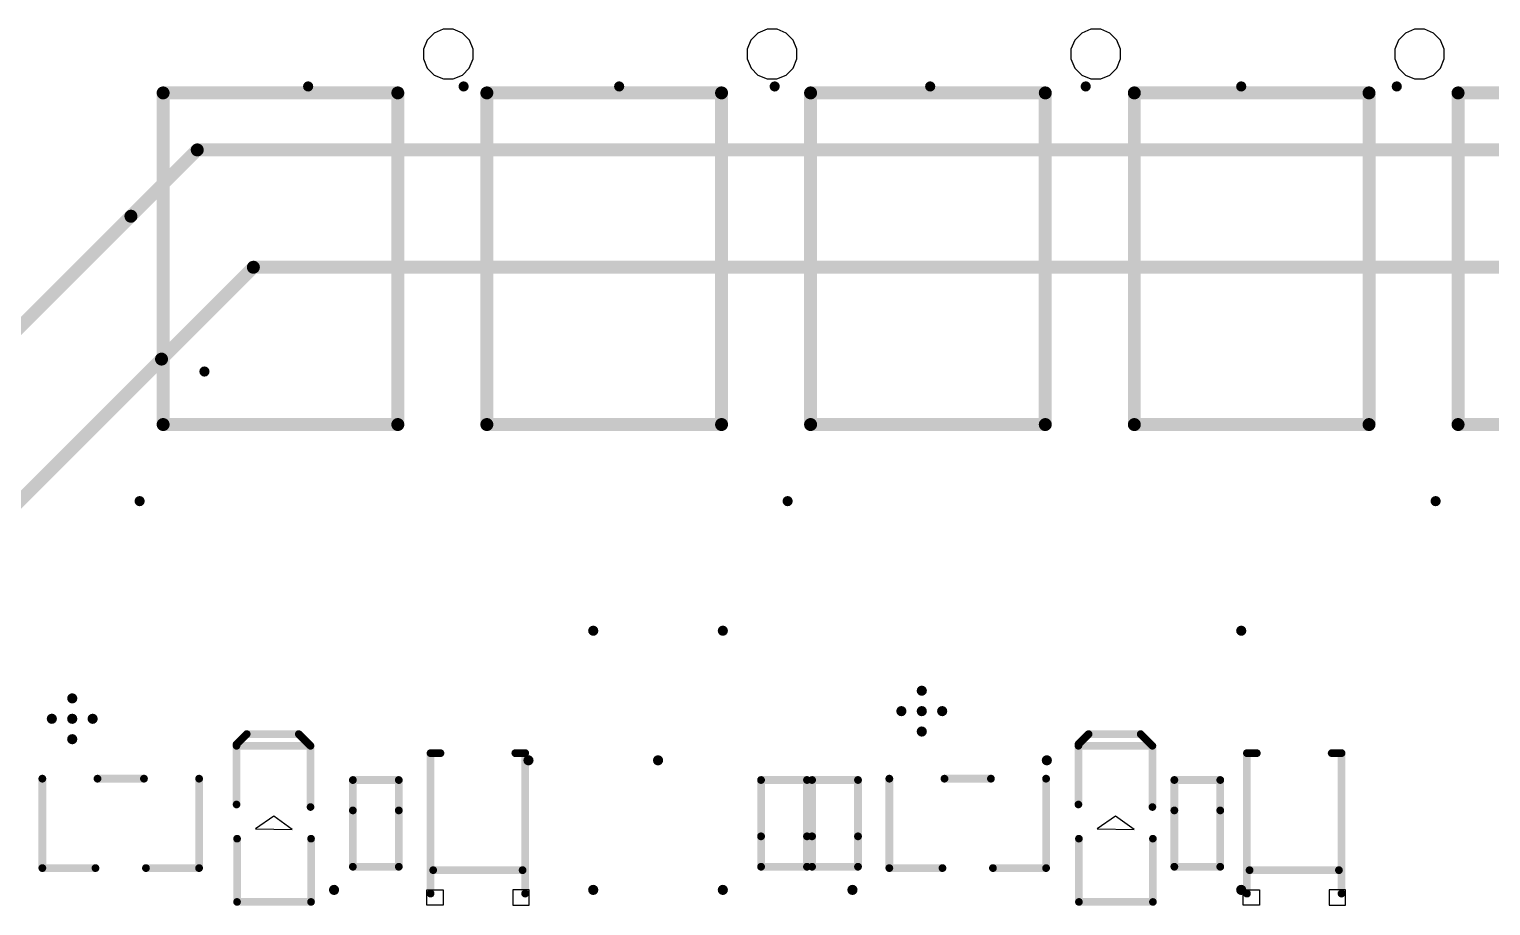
# Model space of a CAD drawing. Header units: millimetres. Extents: x 0 to 138, y -1 to 106.
# Drawn here: x 49.51 to 78.15, y 38.59 to 55.77 of the extents above; entities that cross this region are included whole.
import ezdxf

# ---------------------------------------------------------------- set-up
doc = ezdxf.new("R2010")
doc.units = ezdxf.units.MM
for name, color, linetype in [('KeepOutLayer', 6, 'Continuous'), ('TopOverlay', 2, 'Continuous'), ('ViaHoleLayer', 16, 'Continuous')]:
    doc.layers.add(name, color=color, linetype=linetype)

# ---------------------------------------------------------------- blocks, each defined once
blk = doc.blocks.new('SOP_4_L6_5_W4_6_P2_54_LS10_2_TL_51')
at = {"layer": 'TopOverlay'}
for p, q in [((-4.032999299999998, 3.78965206), (-4.21166798, 3.71598698)), ((-3.839738319999999, 3.7894006), (-4.032999299999998, 3.78965206)), ((-3.66126268, 3.715268159999999), (-3.839738319999999, 3.7894006)), ((-4.34859176, 3.57959914), (-4.42295534, 3.40122002)), ((-4.21166798, 3.71598698), (-4.34859176, 3.57959914)), ((-3.52469704, 3.57852218), (-3.66126268, 3.715268159999999)), ((-3.45079574, 3.39995002), (-3.52469704, 3.57852218)), ((-4.42295534, 3.40122002), (-4.42320934, 3.3045908)), ((-4.42320934, 3.3045908), (-4.423206799999999, 3.3045908)), ((-4.423206799999999, 3.3020508), (-4.42320934, 3.30204826)), ((-4.42320934, 3.30204826), (-4.42295534, 3.20541904)), ((-4.423206799999999, 3.3045908), (-4.423206799999999, 3.3020508)), ((-4.42295534, 3.20541904), (-4.34859176, 3.02703992)), ((-3.52469704, 3.02811688), (-3.45079574, 3.20668904)), ((-3.45079574, 3.20668904), (-3.45079574, 3.39995002)), ((-4.34859176, 3.02703992), (-4.21166798, 2.89065208)), ((-4.21166798, 2.89065208), (-4.032999299999998, 2.816987)), ((-3.839738319999999, 2.81723846), (-3.66126268, 2.8913709)), ((-3.66126268, 2.8913709), (-3.52469704, 3.02811688)), ((-4.032999299999998, 2.816987), (-3.839738319999999, 2.81723846))]:
    blk.add_line(p, q, dxfattribs=at)
at = {"layer": 'TopOverlay', "const_width": 0.254}
for points in [[(-3.175, -2.2859492), (-3.175, 2.3139654)], [(3.324885399999999, 2.3139654), (-3.175, 2.3139654)], [(3.324885399999999, -2.2859492), (3.324885399999999, 2.3139654)], [(3.324885399999999, -2.2859492), (-3.175, -2.2859492)]]:
    blk.add_lwpolyline(points, dxfattribs=at)
at = {"layer": 'TopOverlay', "const_width": 0.127}
for points in [[(-3.2385, 2.3139654, 1), (-3.1115, 2.3139654, 1)], [(-3.2385, 2.3139654, 1), (-3.1115, 2.3139654, 1)], [(3.2613854, 2.3139654, 1), (3.3883854, 2.3139654, 1)], [(3.2613854, 2.3139654, 1), (3.3883854, 2.3139654, 1)], [(-3.2385, -2.2859492, 1), (-3.1115, -2.2859492, 1)], [(-3.2385, -2.2859492, 1), (-3.1115, -2.2859492, 1)], [(3.2613854, -2.2859492, 1), (3.3883854, -2.2859492, 1)], [(3.2613854, -2.2859492, 1), (3.3883854, -2.2859492, 1)]]:
    blk.add_lwpolyline(points, format="xyb", close=True, dxfattribs=at)
blk = doc.blocks.new('SOP_4_L6_5_W4_6_P2_54_LS10_2_TL_52')
at = {"layer": 'TopOverlay'}
for p, q in [((-4.032999299999998, 3.78965206), (-4.21166798, 3.71598698)), ((-3.839738319999999, 3.7894006), (-4.032999299999998, 3.78965206)), ((-3.66126268, 3.715268159999999), (-3.839738319999999, 3.7894006)), ((-4.34859176, 3.57959914), (-4.42295534, 3.40122002)), ((-4.21166798, 3.71598698), (-4.34859176, 3.57959914)), ((-3.52469704, 3.57852218), (-3.66126268, 3.715268159999999)), ((-3.45079574, 3.39995002), (-3.52469704, 3.57852218)), ((-4.42295534, 3.40122002), (-4.42320934, 3.3045908)), ((-4.42320934, 3.3045908), (-4.423206799999999, 3.3045908)), ((-4.423206799999999, 3.3020508), (-4.42320934, 3.30204826)), ((-4.42320934, 3.30204826), (-4.42295534, 3.20541904)), ((-4.423206799999999, 3.3045908), (-4.423206799999999, 3.3020508)), ((-4.42295534, 3.20541904), (-4.34859176, 3.02703992)), ((-3.52469704, 3.02811688), (-3.45079574, 3.20668904)), ((-3.45079574, 3.20668904), (-3.45079574, 3.39995002)), ((-4.34859176, 3.02703992), (-4.21166798, 2.89065208)), ((-4.21166798, 2.89065208), (-4.032999299999998, 2.816987)), ((-3.839738319999999, 2.81723846), (-3.66126268, 2.8913709)), ((-3.66126268, 2.8913709), (-3.52469704, 3.02811688)), ((-4.032999299999998, 2.816987), (-3.839738319999999, 2.81723846))]:
    blk.add_line(p, q, dxfattribs=at)
at = {"layer": 'TopOverlay', "const_width": 0.254}
for points in [[(3.324885399999999, 2.3139654), (-3.175, 2.3139654)], [(-3.175, -2.2859492), (-3.175, 2.3139654)], [(3.324885399999999, -2.2859492), (3.324885399999999, 2.3139654)], [(3.324885399999999, -2.2859492), (-3.175, -2.2859492)]]:
    blk.add_lwpolyline(points, dxfattribs=at)
at = {"layer": 'TopOverlay', "const_width": 0.127}
for points in [[(-3.2385, 2.3139654, 1), (-3.1115, 2.3139654, 1)], [(-3.2385, 2.3139654, 1), (-3.1115, 2.3139654, 1)], [(3.2613854, 2.3139654, 1), (3.3883854, 2.3139654, 1)], [(3.2613854, 2.3139654, 1), (3.3883854, 2.3139654, 1)], [(-3.2385, -2.2859492, 1), (-3.1115, -2.2859492, 1)], [(-3.2385, -2.2859492, 1), (-3.1115, -2.2859492, 1)], [(3.2613854, -2.2859492, 1), (3.3883854, -2.2859492, 1)], [(3.2613854, -2.2859492, 1), (3.3883854, -2.2859492, 1)]]:
    blk.add_lwpolyline(points, format="xyb", close=True, dxfattribs=at)
blk = doc.blocks.new('SOP_4_L6_5_W4_6_P2_54_LS10_2_TL_53')
at = {"layer": 'TopOverlay'}
for p, q in [((-4.032999299999998, 3.78965206), (-4.21166798, 3.71598698)), ((-3.839738319999999, 3.7894006), (-4.032999299999998, 3.78965206)), ((-3.66126268, 3.715268159999999), (-3.839738319999999, 3.7894006)), ((-4.34859176, 3.57959914), (-4.42295534, 3.40122002)), ((-4.21166798, 3.71598698), (-4.34859176, 3.57959914)), ((-3.52469704, 3.57852218), (-3.66126268, 3.715268159999999)), ((-3.45079574, 3.39995002), (-3.52469704, 3.57852218)), ((-4.42295534, 3.40122002), (-4.42320934, 3.3045908)), ((-4.42320934, 3.3045908), (-4.423206799999999, 3.3045908)), ((-4.423206799999999, 3.3020508), (-4.42320934, 3.30204826)), ((-4.42320934, 3.30204826), (-4.42295534, 3.20541904)), ((-4.423206799999999, 3.3045908), (-4.423206799999999, 3.3020508)), ((-4.42295534, 3.20541904), (-4.34859176, 3.02703992)), ((-3.52469704, 3.02811688), (-3.45079574, 3.20668904)), ((-3.45079574, 3.20668904), (-3.45079574, 3.39995002)), ((-4.34859176, 3.02703992), (-4.21166798, 2.89065208)), ((-4.21166798, 2.89065208), (-4.032999299999998, 2.816987)), ((-3.839738319999999, 2.81723846), (-3.66126268, 2.8913709)), ((-3.66126268, 2.8913709), (-3.52469704, 3.02811688)), ((-4.032999299999998, 2.816987), (-3.839738319999999, 2.81723846))]:
    blk.add_line(p, q, dxfattribs=at)
at = {"layer": 'TopOverlay', "const_width": 0.254}
for points in [[(3.324885399999999, 2.3139654), (-3.175, 2.3139654)], [(-3.175, -2.2859492), (-3.175, 2.3139654)], [(3.324885399999999, -2.2859492), (3.324885399999999, 2.3139654)], [(3.324885399999999, -2.2859492), (-3.175, -2.2859492)]]:
    blk.add_lwpolyline(points, dxfattribs=at)
at = {"layer": 'TopOverlay', "const_width": 0.127}
for points in [[(-3.2385, 2.3139654, 1), (-3.1115, 2.3139654, 1)], [(-3.2385, 2.3139654, 1), (-3.1115, 2.3139654, 1)], [(3.2613854, 2.3139654, 1), (3.3883854, 2.3139654, 1)], [(3.2613854, 2.3139654, 1), (3.3883854, 2.3139654, 1)], [(-3.2385, -2.2859492, 1), (-3.1115, -2.2859492, 1)], [(-3.2385, -2.2859492, 1), (-3.1115, -2.2859492, 1)], [(3.2613854, -2.2859492, 1), (3.3883854, -2.2859492, 1)], [(3.2613854, -2.2859492, 1), (3.3883854, -2.2859492, 1)]]:
    blk.add_lwpolyline(points, format="xyb", close=True, dxfattribs=at)
blk = doc.blocks.new('SOP_4_L6_5_W4_6_P2_54_LS10_2_TL_54')
at = {"layer": 'TopOverlay'}
for p, q in [((-4.032999299999998, 3.78965206), (-4.21166798, 3.71598698)), ((-3.839738319999999, 3.7894006), (-4.032999299999998, 3.78965206)), ((-3.66126268, 3.715268159999999), (-3.839738319999999, 3.7894006)), ((-4.34859176, 3.57959914), (-4.42295534, 3.40122002)), ((-4.21166798, 3.71598698), (-4.34859176, 3.57959914)), ((-3.52469704, 3.57852218), (-3.66126268, 3.715268159999999)), ((-3.45079574, 3.39995002), (-3.52469704, 3.57852218)), ((-4.42295534, 3.40122002), (-4.42320934, 3.3045908)), ((-4.42320934, 3.3045908), (-4.423206799999999, 3.3045908)), ((-4.423206799999999, 3.3020508), (-4.42320934, 3.30204826)), ((-4.42320934, 3.30204826), (-4.42295534, 3.20541904)), ((-4.423206799999999, 3.3045908), (-4.423206799999999, 3.3020508)), ((-4.42295534, 3.20541904), (-4.34859176, 3.02703992)), ((-3.52469704, 3.02811688), (-3.45079574, 3.20668904)), ((-3.45079574, 3.20668904), (-3.45079574, 3.39995002)), ((-4.34859176, 3.02703992), (-4.21166798, 2.89065208)), ((-4.21166798, 2.89065208), (-4.032999299999998, 2.816987)), ((-3.839738319999999, 2.81723846), (-3.66126268, 2.8913709)), ((-3.66126268, 2.8913709), (-3.52469704, 3.02811688)), ((-4.032999299999998, 2.816987), (-3.839738319999999, 2.81723846))]:
    blk.add_line(p, q, dxfattribs=at)
at = {"layer": 'TopOverlay', "const_width": 0.254}
for points in [[(3.324885399999999, 2.3139654), (-3.175, 2.3139654)], [(-3.175, -2.2859492), (-3.175, 2.3139654)], [(3.324885399999999, -2.2859492), (3.324885399999999, 2.3139654)], [(3.324885399999999, -2.2859492), (-3.175, -2.2859492)]]:
    blk.add_lwpolyline(points, dxfattribs=at)
at = {"layer": 'TopOverlay', "const_width": 0.127}
for points in [[(-3.2385, 2.3139654, 1), (-3.1115, 2.3139654, 1)], [(-3.2385, 2.3139654, 1), (-3.1115, 2.3139654, 1)], [(3.2613854, 2.3139654, 1), (3.3883854, 2.3139654, 1)], [(3.2613854, 2.3139654, 1), (3.3883854, 2.3139654, 1)], [(-3.2385, -2.2859492, 1), (-3.1115, -2.2859492, 1)], [(-3.2385, -2.2859492, 1), (-3.1115, -2.2859492, 1)], [(3.2613854, -2.2859492, 1), (3.3883854, -2.2859492, 1)], [(3.2613854, -2.2859492, 1), (3.3883854, -2.2859492, 1)]]:
    blk.add_lwpolyline(points, format="xyb", close=True, dxfattribs=at)
blk = doc.blocks.new('SOP_4_L6_5_W4_6_P2_54_LS10_2_TL_55')
at = {"layer": 'TopOverlay'}
for p, q in [((-4.032999299999998, 3.78965206), (-4.21166798, 3.71598698)), ((-3.839738319999999, 3.7894006), (-4.032999299999998, 3.78965206)), ((-3.66126268, 3.715268159999999), (-3.839738319999999, 3.7894006)), ((-4.34859176, 3.57959914), (-4.42295534, 3.40122002)), ((-4.21166798, 3.71598698), (-4.34859176, 3.57959914)), ((-3.52469704, 3.57852218), (-3.66126268, 3.715268159999999)), ((-3.45079574, 3.39995002), (-3.52469704, 3.57852218)), ((-4.42295534, 3.40122002), (-4.42320934, 3.3045908)), ((-4.42320934, 3.3045908), (-4.423206799999999, 3.3045908)), ((-4.423206799999999, 3.3020508), (-4.42320934, 3.30204826)), ((-4.42320934, 3.30204826), (-4.42295534, 3.20541904)), ((-4.423206799999999, 3.3045908), (-4.423206799999999, 3.3020508)), ((-4.42295534, 3.20541904), (-4.34859176, 3.02703992)), ((-3.52469704, 3.02811688), (-3.45079574, 3.20668904)), ((-3.45079574, 3.20668904), (-3.45079574, 3.39995002)), ((-4.34859176, 3.02703992), (-4.21166798, 2.89065208)), ((-4.21166798, 2.89065208), (-4.032999299999998, 2.816987)), ((-3.839738319999999, 2.81723846), (-3.66126268, 2.8913709)), ((-3.66126268, 2.8913709), (-3.52469704, 3.02811688)), ((-4.032999299999998, 2.816987), (-3.839738319999999, 2.81723846))]:
    blk.add_line(p, q, dxfattribs=at)
at = {"layer": 'TopOverlay', "const_width": 0.254}
for points in [[(-3.175, -2.2859492), (-3.175, 2.3139654)], [(3.324885399999999, 2.3139654), (-3.175, 2.3139654)], [(3.324885399999999, -2.2859492), (3.324885399999999, 2.3139654)], [(3.324885399999999, -2.2859492), (-3.175, -2.2859492)]]:
    blk.add_lwpolyline(points, dxfattribs=at)
at = {"layer": 'TopOverlay', "const_width": 0.127}
for points in [[(-3.2385, 2.3139654, 1), (-3.1115, 2.3139654, 1)], [(-3.2385, 2.3139654, 1), (-3.1115, 2.3139654, 1)], [(3.2613854, 2.3139654, 1), (3.3883854, 2.3139654, 1)], [(3.2613854, 2.3139654, 1), (3.3883854, 2.3139654, 1)], [(-3.2385, -2.2859492, 1), (-3.1115, -2.2859492, 1)], [(-3.2385, -2.2859492, 1), (-3.1115, -2.2859492, 1)], [(3.2613854, -2.2859492, 1), (3.3883854, -2.2859492, 1)], [(3.2613854, -2.2859492, 1), (3.3883854, -2.2859492, 1)]]:
    blk.add_lwpolyline(points, format="xyb", close=True, dxfattribs=at)
blk = doc.blocks.new('R0402_68')
at = {"layer": 'TopOverlay', "const_width": 0.1524}
for points in [[(-0.84987638, 0.4499584599999999), (-0.84987638, -0.44987718)], [(-0.84987638, 0.4499584599999999), (-0.25395682, 0.4499584599999999)], [(-0.25395682, 0.4499584599999999), (0.84996274, 0.4499584599999999)], [(0.84996274, 0.4499584599999999), (0.84996274, -0.45003974)], [(-0.84987638, -0.44987718), (-0.84971382, -0.45003974)], [(-0.84987638, -0.44987718), (-0.25395682, -0.44987718)], [(-0.25395682, -0.44987718), (0.84996274, -0.44987718)]]:
    blk.add_lwpolyline(points, dxfattribs=at)
at = {"layer": 'TopOverlay', "const_width": 0.0762}
for points in [[(-0.88797638, 0.4499584599999999, 1), (-0.81177638, 0.4499584599999999, 1)], [(-0.88797638, 0.4499584599999999, 1), (-0.81177638, 0.4499584599999999, 1)], [(-0.29205682, 0.4499584599999999, 1), (-0.21585682, 0.4499584599999999, 1)], [(-0.29205682, 0.4499584599999999, 1), (-0.21585682, 0.4499584599999999, 1)], [(0.81186274, 0.4499584599999999, 1), (0.8880627399999999, 0.4499584599999999, 1)], [(0.81186274, 0.4499584599999999, 1), (0.8880627399999999, 0.4499584599999999, 1)], [(-0.88797638, -0.44987718, 1), (-0.81177638, -0.44987718, 1)], [(-0.88797638, -0.44987718, 1), (-0.81177638, -0.44987718, 1)], [(-0.88797638, -0.44987718, 1), (-0.81177638, -0.44987718, 1)], [(-0.88781382, -0.45003974, 1), (-0.8116138199999999, -0.45003974, 1)], [(-0.29205682, -0.44987718, 1), (-0.21585682, -0.44987718, 1)], [(-0.29205682, -0.44987718, 1), (-0.21585682, -0.44987718, 1)], [(0.81186274, -0.44987718, 1), (0.8880627399999999, -0.44987718, 1)], [(0.81186274, -0.45003974, 1), (0.8880627399999999, -0.45003974, 1)]]:
    blk.add_lwpolyline(points, format="xyb", close=True, dxfattribs=at)
blk = doc.blocks.new('R0402_70')
at = {"layer": 'TopOverlay', "const_width": 0.1524}
for points in [[(-0.84987638, 0.4499584599999999), (-0.84987638, -0.44987718)], [(-0.84987638, 0.4499584599999999), (-0.25395682, 0.4499584599999999)], [(-0.25395682, 0.4499584599999999), (0.84996274, 0.4499584599999999)], [(0.84996274, 0.4499584599999999), (0.84996274, -0.45003974)], [(-0.84987638, -0.44987718), (-0.84971382, -0.45003974)], [(-0.84987638, -0.44987718), (-0.25395682, -0.44987718)], [(-0.25395682, -0.44987718), (0.84996274, -0.44987718)]]:
    blk.add_lwpolyline(points, dxfattribs=at)
at = {"layer": 'TopOverlay', "const_width": 0.0762}
for points in [[(-0.88797638, 0.4499584599999999, 1), (-0.81177638, 0.4499584599999999, 1)], [(-0.88797638, 0.4499584599999999, 1), (-0.81177638, 0.4499584599999999, 1)], [(-0.29205682, 0.4499584599999999, 1), (-0.21585682, 0.4499584599999999, 1)], [(-0.29205682, 0.4499584599999999, 1), (-0.21585682, 0.4499584599999999, 1)], [(0.81186274, 0.4499584599999999, 1), (0.8880627399999999, 0.4499584599999999, 1)], [(0.81186274, 0.4499584599999999, 1), (0.8880627399999999, 0.4499584599999999, 1)], [(-0.88797638, -0.44987718, 1), (-0.81177638, -0.44987718, 1)], [(-0.88797638, -0.44987718, 1), (-0.81177638, -0.44987718, 1)], [(-0.88797638, -0.44987718, 1), (-0.81177638, -0.44987718, 1)], [(-0.88781382, -0.45003974, 1), (-0.8116138199999999, -0.45003974, 1)], [(-0.29205682, -0.44987718, 1), (-0.21585682, -0.44987718, 1)], [(-0.29205682, -0.44987718, 1), (-0.21585682, -0.44987718, 1)], [(0.81186274, -0.44987718, 1), (0.8880627399999999, -0.44987718, 1)], [(0.81186274, -0.45003974, 1), (0.8880627399999999, -0.45003974, 1)]]:
    blk.add_lwpolyline(points, format="xyb", close=True, dxfattribs=at)
blk = doc.blocks.new('R0402_74')
at = {"layer": 'TopOverlay', "const_width": 0.1524}
for points in [[(-0.84987638, -0.44987718), (-0.84987638, 0.4499584599999999)], [(-0.25395682, 0.4499584599999999), (-0.84987638, 0.4499584599999999)], [(0.84996274, 0.4499584599999999), (-0.25395682, 0.4499584599999999)], [(0.84996274, -0.45003974), (0.84996274, 0.4499584599999999)], [(-0.84971382, -0.45003974), (-0.84987638, -0.44987718)], [(-0.25395682, -0.44987718), (-0.84987638, -0.44987718)], [(0.84996274, -0.44987718), (-0.25395682, -0.44987718)]]:
    blk.add_lwpolyline(points, dxfattribs=at)
at = {"layer": 'TopOverlay', "const_width": 0.0762}
for points in [[(-0.88797638, 0.4499584599999999, 1), (-0.81177638, 0.4499584599999999, 1)], [(-0.88797638, 0.4499584599999999, 1), (-0.81177638, 0.4499584599999999, 1)], [(-0.29205682, 0.4499584599999999, 1), (-0.21585682, 0.4499584599999999, 1)], [(-0.29205682, 0.4499584599999999, 1), (-0.21585682, 0.4499584599999999, 1)], [(0.81186274, 0.4499584599999999, 1), (0.8880627399999999, 0.4499584599999999, 1)], [(0.81186274, 0.4499584599999999, 1), (0.8880627399999999, 0.4499584599999999, 1)], [(-0.88797638, -0.44987718, 1), (-0.81177638, -0.44987718, 1)], [(-0.88797638, -0.44987718, 1), (-0.81177638, -0.44987718, 1)], [(-0.88797638, -0.44987718, 1), (-0.81177638, -0.44987718, 1)], [(-0.88781382, -0.45003974, 1), (-0.8116138199999999, -0.45003974, 1)], [(-0.29205682, -0.44987718, 1), (-0.21585682, -0.44987718, 1)], [(-0.29205682, -0.44987718, 1), (-0.21585682, -0.44987718, 1)], [(0.81186274, -0.44987718, 1), (0.8880627399999999, -0.44987718, 1)], [(0.81186274, -0.45003974, 1), (0.8880627399999999, -0.45003974, 1)]]:
    blk.add_lwpolyline(points, format="xyb", close=True, dxfattribs=at)
blk = doc.blocks.new('R0402_75')
at = {"layer": 'TopOverlay', "const_width": 0.1524}
for points in [[(-0.84987638, -0.44987718), (-0.84987638, 0.4499584599999999)], [(-0.25395682, 0.4499584599999999), (-0.84987638, 0.4499584599999999)], [(0.84996274, 0.4499584599999999), (-0.25395682, 0.4499584599999999)], [(0.84996274, -0.45003974), (0.84996274, 0.4499584599999999)], [(-0.84971382, -0.45003974), (-0.84987638, -0.44987718)], [(-0.25395682, -0.44987718), (-0.84987638, -0.44987718)], [(0.84996274, -0.44987718), (-0.25395682, -0.44987718)]]:
    blk.add_lwpolyline(points, dxfattribs=at)
at = {"layer": 'TopOverlay', "const_width": 0.0762}
for points in [[(-0.88797638, 0.4499584599999999, 1), (-0.81177638, 0.4499584599999999, 1)], [(-0.88797638, 0.4499584599999999, 1), (-0.81177638, 0.4499584599999999, 1)], [(-0.29205682, 0.4499584599999999, 1), (-0.21585682, 0.4499584599999999, 1)], [(-0.29205682, 0.4499584599999999, 1), (-0.21585682, 0.4499584599999999, 1)], [(0.81186274, 0.4499584599999999, 1), (0.8880627399999999, 0.4499584599999999, 1)], [(0.81186274, 0.4499584599999999, 1), (0.8880627399999999, 0.4499584599999999, 1)], [(-0.88797638, -0.44987718, 1), (-0.81177638, -0.44987718, 1)], [(-0.88797638, -0.44987718, 1), (-0.81177638, -0.44987718, 1)], [(-0.88797638, -0.44987718, 1), (-0.81177638, -0.44987718, 1)], [(-0.88781382, -0.45003974, 1), (-0.8116138199999999, -0.45003974, 1)], [(-0.29205682, -0.44987718, 1), (-0.21585682, -0.44987718, 1)], [(-0.29205682, -0.44987718, 1), (-0.21585682, -0.44987718, 1)], [(0.81186274, -0.44987718, 1), (0.8880627399999999, -0.44987718, 1)], [(0.81186274, -0.45003974, 1), (0.8880627399999999, -0.45003974, 1)]]:
    blk.add_lwpolyline(points, format="xyb", close=True, dxfattribs=at)
blk = doc.blocks.new('SOT_23_3_L2_9_W1_6_P1_90_LS2_8_BR_95')
at = {"layer": 'TopOverlay', "const_width": 0.1524}
for points in [[(-0.8761983999999999, 1.536192), (-0.8761983999999999, 0.4945887999999999)], [(-0.8761983999999999, 1.536192), (0.8761983999999999, 1.536192)], [(0.8761983999999999, 0.4553965999999999), (0.8761983999999999, -0.4553965999999999)], [(-0.8761983999999999, -0.4945887999999999), (-0.8761983999999999, -1.536192)], [(-0.8761983999999999, -1.536192), (0.8761983999999999, -1.536192)]]:
    blk.add_lwpolyline(points, dxfattribs=at)
at = {"layer": 'TopOverlay', "const_width": 0.0762}
for points in [[(-0.9142984000000001, 1.536192, 1), (-0.8380983999999999, 1.536192, 1)], [(-0.9142984000000001, 1.536192, 1), (-0.8380983999999999, 1.536192, 1)], [(0.8380983999999999, 1.536192, 1), (0.9142984000000001, 1.536192, 1)], [(-0.9142984000000001, 0.4945887999999999, 1), (-0.8380983999999999, 0.4945887999999999, 1)], [(0.8380983999999999, 0.4553965999999999, 1), (0.9142984000000001, 0.4553965999999999, 1)], [(-0.9142984000000001, -0.4945887999999999, 1), (-0.8380983999999999, -0.4945887999999999, 1)], [(0.8380983999999999, -0.4553965999999999, 1), (0.9142984000000001, -0.4553965999999999, 1)], [(-0.9142984000000001, -1.536192, 1), (-0.8380983999999999, -1.536192, 1)], [(-0.9142984000000001, -1.536192, 1), (-0.8380983999999999, -1.536192, 1)], [(0.8380983999999999, -1.536192, 1), (0.9142984000000001, -1.536192, 1)]]:
    blk.add_lwpolyline(points, format="xyb", close=True, dxfattribs=at)
blk = doc.blocks.new('SOT_23_3_L2_9_W1_6_P1_90_LS2_8_BR_96')
at = {"layer": 'TopOverlay', "const_width": 0.1524}
for points in [[(-0.8761983999999999, 1.536192), (0.8761983999999999, 1.536192)], [(-0.8761983999999999, 1.536192), (-0.8761983999999999, 0.4945887999999999)], [(0.8761983999999999, 0.4553965999999999), (0.8761983999999999, -0.4553965999999999)], [(-0.8761983999999999, -0.4945887999999999), (-0.8761983999999999, -1.536192)], [(-0.8761983999999999, -1.536192), (0.8761983999999999, -1.536192)]]:
    blk.add_lwpolyline(points, dxfattribs=at)
at = {"layer": 'TopOverlay', "const_width": 0.0762}
for points in [[(-0.9142984000000001, 1.536192, 1), (-0.8380983999999999, 1.536192, 1)], [(-0.9142984000000001, 1.536192, 1), (-0.8380983999999999, 1.536192, 1)], [(0.8380983999999999, 1.536192, 1), (0.9142984000000001, 1.536192, 1)], [(-0.9142984000000001, 0.4945887999999999, 1), (-0.8380983999999999, 0.4945887999999999, 1)], [(0.8380983999999999, 0.4553965999999999, 1), (0.9142984000000001, 0.4553965999999999, 1)], [(-0.9142984000000001, -0.4945887999999999, 1), (-0.8380983999999999, -0.4945887999999999, 1)], [(0.8380983999999999, -0.4553965999999999, 1), (0.9142984000000001, -0.4553965999999999, 1)], [(-0.9142984000000001, -1.536192, 1), (-0.8380983999999999, -1.536192, 1)], [(-0.9142984000000001, -1.536192, 1), (-0.8380983999999999, -1.536192, 1)], [(0.8380983999999999, -1.536192, 1), (0.9142984000000001, -1.536192, 1)]]:
    blk.add_lwpolyline(points, format="xyb", close=True, dxfattribs=at)
blk = doc.blocks.new('SOD_123_L2_7_W1_6_LS3_8_RD_118')
at = {"layer": 'TopOverlay'}
for p, q in [((-1.60528, 0.6832600000000001), (-1.60528, 1.0033)), ((-1.60528, 1.0033), (-1.30048, 1.0033)), ((-1.30048, 1.0033), (-1.30048, 1.0033)), ((-1.30048, 1.0033), (-1.30048, 0.6832600000000001)), ((-1.30048, 0.6832600000000001), (-1.60528, 0.6832600000000001)), ((-1.30048, -0.6832600000000001), (-1.60528, -0.6832600000000001)), ((-1.60528, -0.6832600000000001), (-1.60528, -1.0033)), ((-1.30048, -1.0033), (-1.30048, -0.6832600000000001)), ((-1.60528, -1.0033), (-1.30048, -1.0033)), ((-1.30048, -1.0033), (-1.30048, -1.0033))]:
    blk.add_line(p, q, dxfattribs=at)
at = {"layer": 'TopOverlay', "const_width": 0.1524}
for points in [[(-1.37668, 0.9271), (1.37668, 0.9271)], [(-0.91694, 0.8763000000000001), (-0.91694, -0.8763000000000001)], [(1.37668, 0.9271), (1.37668, 0.7340599999999999)], [(-1.37668, -0.9271), (1.37668, -0.9271)], [(1.37668, -0.7340599999999999), (1.37668, -0.9271)]]:
    blk.add_lwpolyline(points, dxfattribs=at)
at = {"layer": 'TopOverlay', "const_width": 0.0762}
for points in [[(-1.41478, 0.9271, 1), (-1.33858, 0.9271, 1)], [(-0.95504, 0.8763000000000001, 1), (-0.87884, 0.8763000000000001, 1)], [(1.33858, 0.9271, 1), (1.41478, 0.9271, 1)], [(1.33858, 0.9271, 1), (1.41478, 0.9271, 1)], [(1.33858, 0.7340599999999999, 1), (1.41478, 0.7340599999999999, 1)], [(-1.41478, -0.9271, 1), (-1.33858, -0.9271, 1)], [(-0.95504, -0.8763000000000001, 1), (-0.87884, -0.8763000000000001, 1)], [(1.33858, -0.7340599999999999, 1), (1.41478, -0.7340599999999999, 1)], [(1.33858, -0.9271, 1), (1.41478, -0.9271, 1)], [(1.33858, -0.9271, 1), (1.41478, -0.9271, 1)]]:
    blk.add_lwpolyline(points, format="xyb", close=True, dxfattribs=at)
blk = doc.blocks.new('LED0603_RED_119')
at = {"layer": 'TopOverlay'}
for p, q in [((-0.1099185, 0.3599942), (-0.1199769, -0.359918)), ((0.1400175, 7.62e-05), (-0.1099185, 0.3599942)), ((-0.1199769, -0.359918), (0.1400175, 7.62e-05))]:
    blk.add_line(p, q, dxfattribs=at)
at = {"layer": 'TopOverlay', "const_width": 0.1500124}
for points in [[(-1.5399131, 0.7199884), (-1.5399131, -0.729996)], [(-1.5399131, 0.7199884), (-0.2999105, 0.7199884)], [(0.3700907, 0.729996), (1.5200757, 0.729996)], [(1.5200757, 0.729996), (1.5200757, -0.7199884)], [(1.5200757, 0.729996), (1.5500985, 0.729996)], [(1.5500985, 0.729996), (1.7500981, 0.5299963999999999)], [(1.7500981, 0.5299963999999999), (1.7500981, -0.4899914000000001)], [(1.7200753, -0.5199888), (1.5200757, -0.7199884)], [(1.7500981, -0.4899914000000001), (1.7200753, -0.5199888)], [(-1.5399131, -0.729996), (-0.2999105, -0.729996)], [(0.3200781, -0.7199884), (1.5200757, -0.7199884)]]:
    blk.add_lwpolyline(points, dxfattribs=at)
at = {"layer": 'TopOverlay', "const_width": 0.0750062}
for points in [[(-1.5774162, 0.7199884, 1), (-1.50241, 0.7199884, 1)], [(-1.5774162, 0.7199884, 1), (-1.50241, 0.7199884, 1)], [(-0.3374136, 0.7199884, 1), (-0.2624074, 0.7199884, 1)], [(0.3325876, 0.729996, 1), (0.4075938, 0.729996, 1)], [(1.4825726, 0.729996, 1), (1.5575788, 0.729996, 1)], [(1.4825726, 0.729996, 1), (1.5575788, 0.729996, 1)], [(1.4825726, 0.729996, 1), (1.5575788, 0.729996, 1)], [(1.5125954, 0.729996, 1), (1.5876016, 0.729996, 1)], [(1.5125954, 0.729996, 1), (1.5876016, 0.729996, 1)], [(1.712595, 0.5299963999999999, 1), (1.7876012, 0.5299963999999999, 1)], [(1.712595, 0.5299963999999999, 1), (1.7876012, 0.5299963999999999, 1)], [(1.6825722, -0.5199888, 1), (1.7575784, -0.5199888, 1)], [(1.6825722, -0.5199888, 1), (1.7575784, -0.5199888, 1)], [(1.712595, -0.4899914000000001, 1), (1.7876012, -0.4899914000000001, 1)], [(1.712595, -0.4899914000000001, 1), (1.7876012, -0.4899914000000001, 1)], [(-1.5774162, -0.729996, 1), (-1.50241, -0.729996, 1)], [(-1.5774162, -0.729996, 1), (-1.50241, -0.729996, 1)], [(-0.3374136, -0.729996, 1), (-0.2624074, -0.729996, 1)], [(0.282575, -0.7199884, 1), (0.3575812, -0.7199884, 1)], [(1.4825726, -0.7199884, 1), (1.5575788, -0.7199884, 1)], [(1.4825726, -0.7199884, 1), (1.5575788, -0.7199884, 1)], [(1.4825726, -0.7199884, 1), (1.5575788, -0.7199884, 1)]]:
    blk.add_lwpolyline(points, format="xyb", close=True, dxfattribs=at)
blk = doc.blocks.new('SOD_123_L2_7_W1_6_LS3_8_RD_120')
at = {"layer": 'TopOverlay'}
for p, q in [((-1.60528, 0.6832600000000001), (-1.60528, 1.0033)), ((-1.60528, 1.0033), (-1.30048, 1.0033)), ((-1.30048, 1.0033), (-1.30048, 1.0033)), ((-1.30048, 1.0033), (-1.30048, 0.6832600000000001)), ((-1.30048, 0.6832600000000001), (-1.60528, 0.6832600000000001)), ((-1.30048, -0.6832600000000001), (-1.60528, -0.6832600000000001)), ((-1.60528, -0.6832600000000001), (-1.60528, -1.0033)), ((-1.30048, -1.0033), (-1.30048, -0.6832600000000001)), ((-1.60528, -1.0033), (-1.30048, -1.0033)), ((-1.30048, -1.0033), (-1.30048, -1.0033))]:
    blk.add_line(p, q, dxfattribs=at)
at = {"layer": 'TopOverlay', "const_width": 0.1524}
for points in [[(-1.37668, 0.9271), (1.37668, 0.9271)], [(-0.91694, 0.8763000000000001), (-0.91694, -0.8763000000000001)], [(1.37668, 0.9271), (1.37668, 0.7340599999999999)], [(-1.37668, -0.9271), (1.37668, -0.9271)], [(1.37668, -0.7340599999999999), (1.37668, -0.9271)]]:
    blk.add_lwpolyline(points, dxfattribs=at)
at = {"layer": 'TopOverlay', "const_width": 0.0762}
for points in [[(-1.41478, 0.9271, 1), (-1.33858, 0.9271, 1)], [(-0.95504, 0.8763000000000001, 1), (-0.87884, 0.8763000000000001, 1)], [(1.33858, 0.9271, 1), (1.41478, 0.9271, 1)], [(1.33858, 0.9271, 1), (1.41478, 0.9271, 1)], [(1.33858, 0.7340599999999999, 1), (1.41478, 0.7340599999999999, 1)], [(-1.41478, -0.9271, 1), (-1.33858, -0.9271, 1)], [(-0.95504, -0.8763000000000001, 1), (-0.87884, -0.8763000000000001, 1)], [(1.33858, -0.7340599999999999, 1), (1.41478, -0.7340599999999999, 1)], [(1.33858, -0.9271, 1), (1.41478, -0.9271, 1)], [(1.33858, -0.9271, 1), (1.41478, -0.9271, 1)]]:
    blk.add_lwpolyline(points, format="xyb", close=True, dxfattribs=at)
blk = doc.blocks.new('LED0603_RED_121')
at = {"layer": 'TopOverlay'}
for p, q in [((-0.1099185, 0.3599942), (-0.1199769, -0.359918)), ((0.1400175, 7.62e-05), (-0.1099185, 0.3599942)), ((-0.1199769, -0.359918), (0.1400175, 7.62e-05))]:
    blk.add_line(p, q, dxfattribs=at)
at = {"layer": 'TopOverlay', "const_width": 0.1500124}
for points in [[(-1.5399131, 0.7199884), (-1.5399131, -0.729996)], [(-1.5399131, 0.7199884), (-0.2999105, 0.7199884)], [(0.3700907, 0.729996), (1.5200757, 0.729996)], [(1.5200757, 0.729996), (1.5200757, -0.7199884)], [(1.5200757, 0.729996), (1.5500985, 0.729996)], [(1.5500985, 0.729996), (1.7500981, 0.5299963999999999)], [(1.7500981, 0.5299963999999999), (1.7500981, -0.4899914000000001)], [(1.7200753, -0.5199888), (1.5200757, -0.7199884)], [(1.7500981, -0.4899914000000001), (1.7200753, -0.5199888)], [(-1.5399131, -0.729996), (-0.2999105, -0.729996)], [(0.3200781, -0.7199884), (1.5200757, -0.7199884)]]:
    blk.add_lwpolyline(points, dxfattribs=at)
at = {"layer": 'TopOverlay', "const_width": 0.0750062}
for points in [[(-1.5774162, 0.7199884, 1), (-1.50241, 0.7199884, 1)], [(-1.5774162, 0.7199884, 1), (-1.50241, 0.7199884, 1)], [(-0.3374136, 0.7199884, 1), (-0.2624074, 0.7199884, 1)], [(0.3325876, 0.729996, 1), (0.4075938, 0.729996, 1)], [(1.4825726, 0.729996, 1), (1.5575788, 0.729996, 1)], [(1.4825726, 0.729996, 1), (1.5575788, 0.729996, 1)], [(1.4825726, 0.729996, 1), (1.5575788, 0.729996, 1)], [(1.5125954, 0.729996, 1), (1.5876016, 0.729996, 1)], [(1.5125954, 0.729996, 1), (1.5876016, 0.729996, 1)], [(1.712595, 0.5299963999999999, 1), (1.7876012, 0.5299963999999999, 1)], [(1.712595, 0.5299963999999999, 1), (1.7876012, 0.5299963999999999, 1)], [(1.6825722, -0.5199888, 1), (1.7575784, -0.5199888, 1)], [(1.6825722, -0.5199888, 1), (1.7575784, -0.5199888, 1)], [(1.712595, -0.4899914000000001, 1), (1.7876012, -0.4899914000000001, 1)], [(1.712595, -0.4899914000000001, 1), (1.7876012, -0.4899914000000001, 1)], [(-1.5774162, -0.729996, 1), (-1.50241, -0.729996, 1)], [(-1.5774162, -0.729996, 1), (-1.50241, -0.729996, 1)], [(-0.3374136, -0.729996, 1), (-0.2624074, -0.729996, 1)], [(0.282575, -0.7199884, 1), (0.3575812, -0.7199884, 1)], [(1.4825726, -0.7199884, 1), (1.5575788, -0.7199884, 1)], [(1.4825726, -0.7199884, 1), (1.5575788, -0.7199884, 1)], [(1.4825726, -0.7199884, 1), (1.5575788, -0.7199884, 1)]]:
    blk.add_lwpolyline(points, format="xyb", close=True, dxfattribs=at)

msp = doc.modelspace()

# ---------------------------------------------------------------- hatches: boundary and pattern name
at = {"layer": 'ViaHoleLayer'}
h = msp.add_hatch(color=16, dxfattribs=at)
edge = h.paths.add_edge_path()
edge.add_arc((54.97299902, 54.64400043999999), 0.0999998, 0, 360)
h = msp.add_hatch(color=16, dxfattribs=at)
edge = h.paths.add_edge_path()
edge.add_arc((58.02099902, 54.64400043999999), 0.0999998, 0, 360)
h = msp.add_hatch(color=16, dxfattribs=at)
edge = h.paths.add_edge_path()
edge.add_arc((61.06899902, 54.64400043999999), 0.0999998, 0, 360)
h = msp.add_hatch(color=16, dxfattribs=at)
edge = h.paths.add_edge_path()
edge.add_arc((64.11699902, 54.64400043999999), 0.0999998, 0, 360)
h = msp.add_hatch(color=16, dxfattribs=at)
edge = h.paths.add_edge_path()
edge.add_arc((67.16499902, 54.64400043999999), 0.0999998, 0, 360)
h = msp.add_hatch(color=16, dxfattribs=at)
edge = h.paths.add_edge_path()
edge.add_arc((70.21299902, 54.64400043999999), 0.0999998, 0, 360)
h = msp.add_hatch(color=16, dxfattribs=at)
edge = h.paths.add_edge_path()
edge.add_arc((73.26099902, 54.64400043999999), 0.0999998, 0, 360)
h = msp.add_hatch(color=16, dxfattribs=at)
edge = h.paths.add_edge_path()
edge.add_arc((76.30899902, 54.64400043999999), 0.0999998, 0, 360)
h = msp.add_hatch(color=16, dxfattribs=at)
edge = h.paths.add_edge_path()
edge.add_arc((52.94099901999999, 49.05600044), 0.0999998, 0, 360)
h = msp.add_hatch(color=16, dxfattribs=at)
edge = h.paths.add_edge_path()
edge.add_arc((51.67099902, 46.51600044), 0.0999998, 0, 360)
h = msp.add_hatch(color=16, dxfattribs=at)
edge = h.paths.add_edge_path()
edge.add_arc((64.37099902, 46.51600044), 0.0999998, 0, 360)
h = msp.add_hatch(color=16, dxfattribs=at)
edge = h.paths.add_edge_path()
edge.add_arc((77.07099902, 46.51600044), 0.0999998, 0, 360)
h = msp.add_hatch(color=16, dxfattribs=at)
edge = h.paths.add_edge_path()
edge.add_arc((60.56099902, 43.97600043999999), 0.0999998, 0, 360)
h = msp.add_hatch(color=16, dxfattribs=at)
edge = h.paths.add_edge_path()
edge.add_arc((63.10099902, 43.97600043999999), 0.0999998, 0, 360)
h = msp.add_hatch(color=16, dxfattribs=at)
edge = h.paths.add_edge_path()
edge.add_arc((73.26099902, 43.97600043999999), 0.0999998, 0, 360)
h = msp.add_hatch(color=16, dxfattribs=at)
edge = h.paths.add_edge_path()
edge.add_arc((50.34998820000001, 42.64998582), 0.0999998, 0, 360)
h = msp.add_hatch(color=16, dxfattribs=at)
edge = h.paths.add_edge_path()
edge.add_arc((67.00000062, 42.79999821999999), 0.0999998, 0, 360)
h = msp.add_hatch(color=16, dxfattribs=at)
edge = h.paths.add_edge_path()
edge.add_arc((66.60000142, 42.39999902), 0.0999998, 0, 360)
h = msp.add_hatch(color=16, dxfattribs=at)
edge = h.paths.add_edge_path()
edge.add_arc((67.00000062, 42.39999902), 0.0999998, 0, 360)
h = msp.add_hatch(color=16, dxfattribs=at)
edge = h.paths.add_edge_path()
edge.add_arc((67.39999981999999, 42.39999902), 0.0999998, 0, 360)
h = msp.add_hatch(color=16, dxfattribs=at)
edge = h.paths.add_edge_path()
edge.add_arc((49.949989, 42.24998662), 0.0999998, 0, 360)
h = msp.add_hatch(color=16, dxfattribs=at)
edge = h.paths.add_edge_path()
edge.add_arc((50.34998820000001, 42.24998662), 0.0999998, 0, 360)
h = msp.add_hatch(color=16, dxfattribs=at)
edge = h.paths.add_edge_path()
edge.add_arc((50.74998739999999, 42.24998662), 0.0999998, 0, 360)
h = msp.add_hatch(color=16, dxfattribs=at)
edge = h.paths.add_edge_path()
edge.add_arc((50.34998820000001, 41.84998742), 0.0999998, 0, 360)
h = msp.add_hatch(color=16, dxfattribs=at)
edge = h.paths.add_edge_path()
edge.add_arc((67.00000062, 41.99999982), 0.0999998, 0, 360)
h = msp.add_hatch(color=16, dxfattribs=at)
edge = h.paths.add_edge_path()
edge.add_arc((59.29099901999999, 41.43600044), 0.0999998, 0, 360)
h = msp.add_hatch(color=16, dxfattribs=at)
edge = h.paths.add_edge_path()
edge.add_arc((61.83099901999999, 41.43600044), 0.0999998, 0, 360)
h = msp.add_hatch(color=16, dxfattribs=at)
edge = h.paths.add_edge_path()
edge.add_arc((69.45099902, 41.43600044), 0.0999998, 0, 360)
h = msp.add_hatch(color=16, dxfattribs=at)
edge = h.paths.add_edge_path()
edge.add_arc((55.48099902, 38.89600043999999), 0.0999998, 0, 360)
h = msp.add_hatch(color=16, dxfattribs=at)
edge = h.paths.add_edge_path()
edge.add_arc((60.56099902, 38.89600043999999), 0.0999998, 0, 360)
h = msp.add_hatch(color=16, dxfattribs=at)
edge = h.paths.add_edge_path()
edge.add_arc((63.10099902, 38.89600043999999), 0.0999998, 0, 360)
h = msp.add_hatch(color=16, dxfattribs=at)
edge = h.paths.add_edge_path()
edge.add_arc((65.64099902, 38.89600043999999), 0.0999998, 0, 360)
h = msp.add_hatch(color=16, dxfattribs=at)
edge = h.paths.add_edge_path()
edge.add_arc((73.26099902, 38.89600043999999), 0.0999998, 0, 360)

# ---------------------------------------------------------------- linework, layer by layer
at = {"layer": 'KeepOutLayer', "const_width": 0.254}
for points in [[(51.50000113999999, 52.09999994), (52.80000107999999, 53.39999988)], [(52.80000107999999, 53.39999988), (90.49999934, 53.39999988)], [(46.80000038, 47.39999917999999), (51.50000113999999, 52.09999994)], [(52.09999994, 49.30000046), (53.89999888, 51.09999939999999)], [(53.89999888, 51.09999939999999), (91.99999888, 51.09999939999999)], [(48.00000052, 45.20000104), (52.09999994, 49.30000046)]]:
    msp.add_lwpolyline(points, dxfattribs=at)
at = {"layer": 'KeepOutLayer', "const_width": 0.127}
for points in [[(52.73650108, 53.39999988, 1), (52.86350107999999, 53.39999988, 1)], [(52.73650108, 53.39999988, 1), (52.86350107999999, 53.39999988, 1)], [(51.43650114, 52.09999994, 1), (51.56350113999999, 52.09999994, 1)], [(51.43650114, 52.09999994, 1), (51.56350113999999, 52.09999994, 1)], [(53.83649887999999, 51.09999939999999, 1), (53.96349888, 51.09999939999999, 1)], [(53.83649887999999, 51.09999939999999, 1), (53.96349888, 51.09999939999999, 1)], [(52.03649994, 49.30000046, 1), (52.16349993999999, 49.30000046, 1)], [(52.03649994, 49.30000046, 1), (52.16349993999999, 49.30000046, 1)]]:
    msp.add_lwpolyline(points, format="xyb", close=True, dxfattribs=at)

# ---------------------------------------------------------------- block references
for name, p, rotation in [('SOP_4_L6_5_W4_6_P2_54_LS10_2_TL_55', (54.4169981, 51.34200044), 270), ('SOP_4_L6_5_W4_6_P2_54_LS10_2_TL_54', (60.7619181, 51.34200044), 270), ('SOP_4_L6_5_W4_6_P2_54_LS10_2_TL_53', (67.1068381, 51.34200044), 270), ('SOP_4_L6_5_W4_6_P2_54_LS10_2_TL_52', (73.45175809999999, 51.34200044), 270), ('SOP_4_L6_5_W4_6_P2_54_LS10_2_TL_51', (79.7966781, 51.34200044), 270), ('LED0603_RED_121', (54.29999807999999, 40.20000088), 90), ('LED0603_RED_119', (70.80000064, 40.20000088), 90), ('SOD_123_L2_7_W1_6_LS3_8_RD_120', (58.30000024, 40.20000088), 90), ('SOD_123_L2_7_W1_6_LS3_8_RD_118', (74.29999872, 40.20000088), 90), ('SOT_23_3_L2_9_W1_6_P1_90_LS2_8_BR_96', (51.29999899999999, 40.20000088), 90), ('R0402_75', (56.29999916, 40.20000088), 270), ('R0402_70', (64.29999839999999, 40.20000088), 90), ('R0402_68', (65.29999894, 40.20000088), 90), ('SOT_23_3_L2_9_W1_6_P1_90_LS2_8_BR_95', (67.89999882, 40.20000088), 90), ('R0402_74', (72.39999998, 40.20000088), 270)]:
    msp.add_blockref(name, p, dxfattribs=dict(rotation=rotation))

doc.saveas('drawing.dxf')
